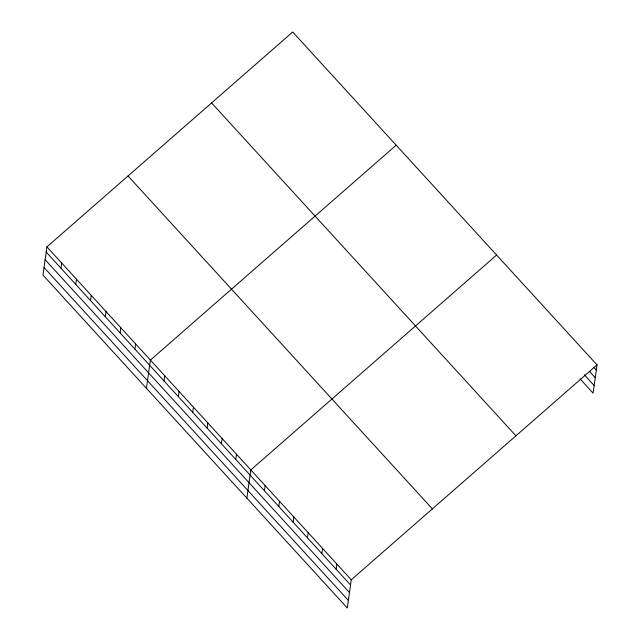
<?xml version="1.0" encoding="UTF-8"?>
<svg xmlns="http://www.w3.org/2000/svg" width="640" height="640" viewBox="0 0 640 640"><rect width="100%" height="100%" fill="white"/><g stroke="black" fill="none" stroke-linecap="round" stroke-linejoin="round"><path stroke-width="0.96" d="M46.92 246.888L42.96 275.096L347.304 608L351.264 579.8L597.04 364.904L292.696 32L46.92 246.888L351.264 579.8M60.976 268.24L61.704 263.064M75.76 284.408L76.488 279.232M90.544 300.576L91.272 295.4M105.32 316.752L106.048 311.568M120.104 332.92L120.832 327.736M134.888 349.088L135.616 343.912M146.432 388.28L150.4 360.08L396.176 145.192M164.016 380.952L164.744 375.776M178.368 396.648L179.096 391.464M192.712 412.344L193.44 407.16M207.064 428.032L207.792 422.856M221.408 443.728L222.136 438.552M235.752 459.424L236.48 454.248M246.864 498.144L250.832 469.936L496.608 255.048M264.448 490.808L265.176 485.632M278.8 506.504L279.528 501.328M293.144 522.2L293.872 517.024M307.496 537.896L308.224 532.712M321.84 553.592L322.568 548.408M336.192 569.28L336.92 564.104M597.04 364.904L593.08 393.112L580.032 378.84M593.704 367.232L596.312 370.088M589.376 371.264L595.248 377.68M584.36 374.808L594.144 385.512M211.592 102.912L515.936 435.824M128.032 175.976L432.368 508.88M46.192 252.072L350.536 584.976M45.128 259.664L349.472 592.576M44.024 267.496L348.368 600.4"/></g></svg>
